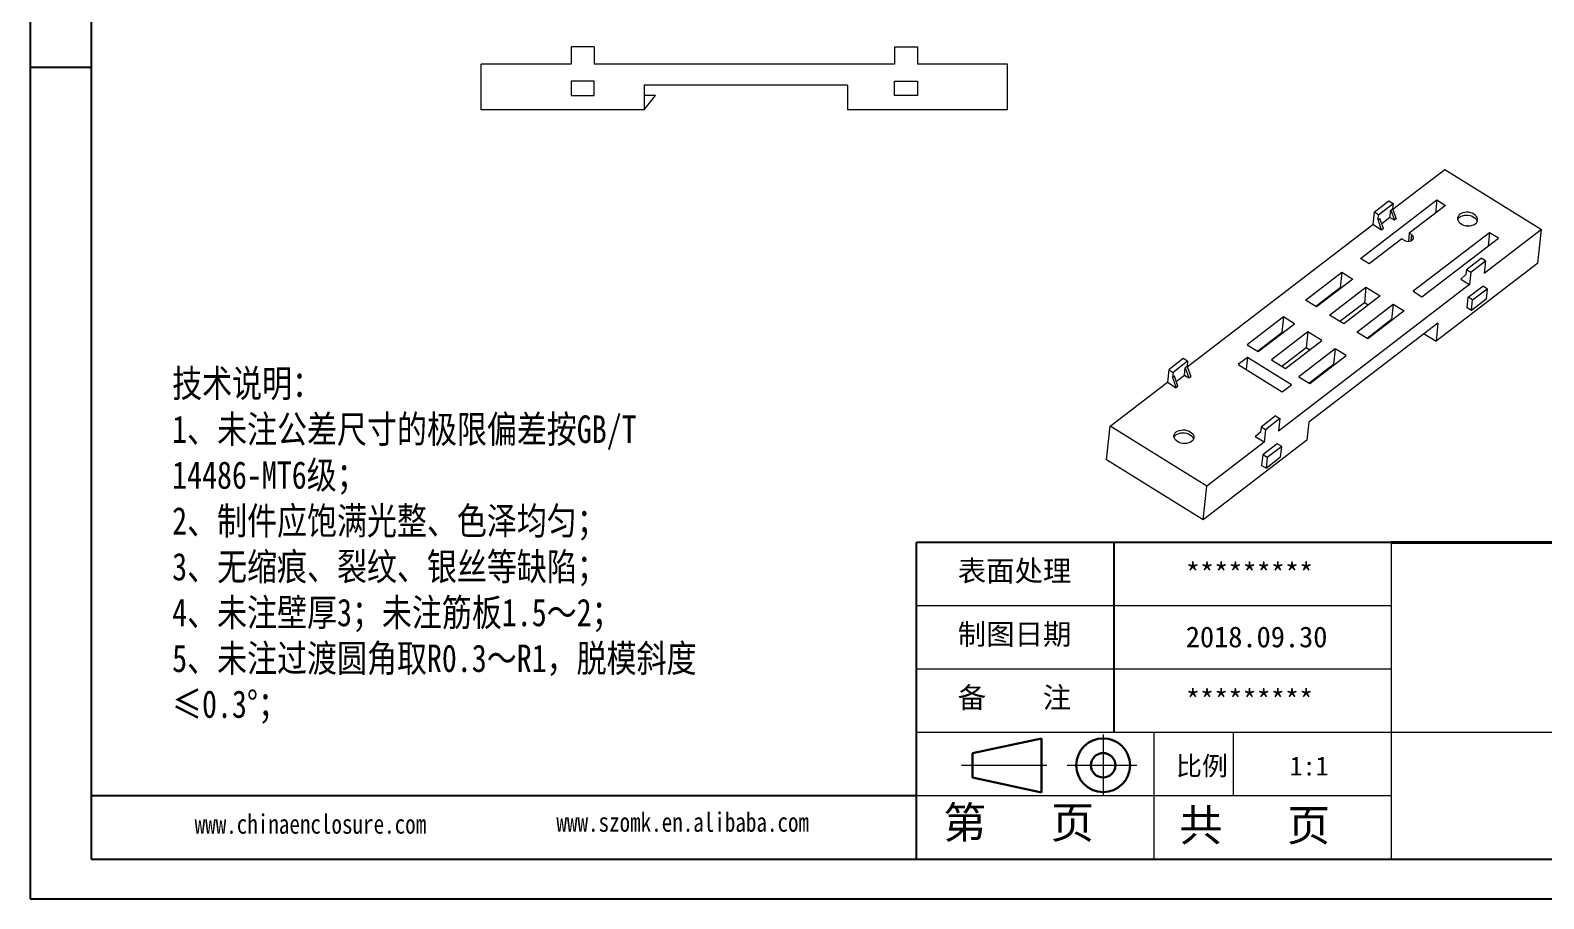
# Model space of a CAD drawing. Header units: inches. Extents: x 2307 to 3202, y 573 to 864.
# Drawn here: x 2791.4 to 3055.9, y 573 to 724.6 of the extents above; entities that cross this region are included whole.
import ezdxf

# ---------------------------------------------------------------- set-up
doc = ezdxf.new("R2010")
doc.units = ezdxf.units.IN
doc.linetypes.add('CENTER2', pattern=[28.575, 19.05, -3.175, 3.175, -3.175])
doc.layers.add('文字', color=81, linetype='Continuous')
for name, color, linetype, lineweight in [('粗实线', 7, 'Continuous', 30), ('细实线', 3, 'Continuous', 9), ('细点划线', 2, 'CENTER2', 9)]:
    doc.layers.add(name, color=color, linetype=linetype, lineweight=lineweight)
doc.styles.get("Standard").update_dxf_attribs({"font": 'txt', "bigfont": 'gbcbig.shx'})
doc.styles.add('宋体', font='', dxfattribs={"width": 0.8, "height": 3.5})
doc.styles.get('宋体').set_extended_font_data('SimSun')

msp = doc.modelspace()

# ---------------------------------------------------------------- linework, layer by layer
for p, q in [((2791.397, 863.315), (2791.397, 572.957)), ((2802.023, 856.402), (2802.023, 579.87)), ((2802.023, 718.136), (2791.397, 718.136)), ((2791.397, 707.382), (2791.397, 572.957)), ((2946.255, 579.87), (2946.255, 635.176)), ((3029.215, 635.176), (2946.255, 635.176)), ((2980.822, 601.993), (2980.822, 635.176)), ((2946.255, 590.931), (2802.023, 590.931)), ((2802.023, 579.87), (3195.134, 579.87)), ((2791.397, 572.957), (3202.047, 572.957)), ((2791.397, 572.957), (2981.513, 572.957))]:
    msp.add_line(p, q)
at = {"color": 7, "linetype": 'Continuous', "lineweight": 15}
for p, q in [((2885.926, 721.739), (2885.926, 718.739)), ((2889.926, 721.739), (2885.926, 721.739)), ((2889.926, 721.739), (2889.926, 718.739)), ((2942.426, 721.739), (2942.426, 718.739)), ((2942.426, 721.739), (2946.426, 721.739)), ((2946.426, 721.739), (2946.426, 718.739)), ((2870.176, 710.739), (2870.176, 718.739)), ((2885.926, 718.739), (2870.176, 718.739)), ((2942.426, 718.739), (2889.926, 718.739)), ((2962.176, 718.739), (2946.426, 718.739)), ((2962.176, 710.739), (2962.176, 718.739)), ((2885.926, 715.739), (2885.926, 713.239)), ((2889.926, 715.739), (2885.926, 715.739)), ((2889.926, 713.239), (2889.926, 715.739)), ((2934.176, 715.039), (2898.676, 715.039)), ((2898.676, 715.039), (2898.676, 710.739)), ((2934.176, 715.039), (2934.176, 710.739)), ((2942.426, 713.239), (2942.426, 715.739)), ((2942.426, 715.739), (2946.426, 715.739)), ((2946.426, 715.739), (2946.426, 713.239)), ((2885.926, 713.239), (2889.926, 713.239)), ((2898.676, 710.739), (2900.676, 713.239)), ((2900.676, 713.239), (2898.676, 713.239)), ((2946.426, 713.239), (2942.426, 713.239)), ((2898.676, 710.739), (2870.176, 710.739)), ((2962.176, 710.739), (2934.176, 710.739)), ((3029.474, 693.371), (3038.548, 700.331)), ((3038.548, 700.331), (3055.449, 689.842)), ((3023.828, 684.776), (3037.173, 695.012)), ((3026.229, 692.899), (3025.997, 690.704)), ((3026.229, 692.899), (3028.771, 694.849)), ((3026.998, 692.422), (3026.229, 692.899)), ((3026.998, 692.422), (3029.539, 694.372)), ((3028.771, 694.849), (3029.539, 694.372)), ((3028.99, 691.934), (3029.125, 693.214)), ((3029.125, 693.214), (3029.443, 693.457)), ((3029.125, 693.214), (3029.758, 691.457)), ((3029.539, 694.372), (3029.443, 693.457)), ((3029.443, 693.457), (3030.076, 691.701)), ((3038.709, 694.058), (3032.354, 689.184)), ((3037.173, 695.012), (3036.928, 692.692)), ((3037.173, 695.012), (3038.709, 694.058)), ((2993.569, 665.831), (3025.997, 690.704)), ((3027.534, 689.751), (3025.997, 690.704)), ((3026.901, 691.508), (3026.998, 692.422)), ((3026.901, 691.508), (3027.219, 691.751)), ((3027.534, 689.751), (3026.901, 691.508)), ((3027.852, 689.995), (3027.219, 691.751)), ((3028.99, 691.934), (3027.551, 690.83)), ((3029.758, 691.457), (3028.99, 691.934)), ((3030.076, 691.701), (3029.758, 691.457)), ((3031.083, 688.209), (3025.364, 683.822)), ((3027.852, 689.995), (3027.534, 689.751)), ((3031.083, 688.209), (3031.468, 687.971)), ((3032.354, 689.184), (3032.206, 687.777)), ((3032.739, 688.946), (3032.354, 689.184)), ((3046.392, 689.29), (3033.046, 679.054)), ((3034.583, 678.101), (3047.928, 688.337)), ((3055.449, 689.842), (3045.44, 682.165)), ((3046.392, 689.29), (3046.146, 686.97)), ((3047.928, 688.337), (3046.392, 689.29)), ((3054.831, 683.99), (3055.449, 689.842)), ((3014.218, 677.512), (3020.573, 682.386)), ((3020.573, 682.386), (3020.287, 679.68)), ((3020.573, 682.386), (3022.494, 681.194)), ((3025.364, 683.822), (3023.828, 684.776)), ((3054.831, 683.99), (3037.037, 670.342)), ((3042.362, 682.886), (3042.266, 681.972)), ((3042.362, 682.886), (3044.904, 684.836)), ((3042.362, 682.886), (3043.13, 682.409)), ((3043.13, 682.409), (3042.899, 680.215)), ((3043.13, 682.409), (3045.672, 684.359)), ((3045.672, 684.359), (3044.904, 684.836)), ((3045.672, 684.359), (3045.44, 682.165)), ((3042.899, 680.215), (3009.535, 654.624)), ((3020.287, 679.68), (3016.011, 676.4)), ((3022.494, 681.194), (3016.139, 676.32)), ((3018.444, 674.89), (3024.799, 679.764)), ((3020.416, 679.6), (3020.287, 679.68)), ((3024.799, 679.764), (3024.513, 677.058)), ((3024.799, 679.764), (3027.257, 678.238)), ((3042.266, 681.972), (3041.362, 681.168)), ((3041.362, 681.168), (3042.899, 680.215)), ((3042.667, 678.02), (3045.209, 679.97)), ((3045.977, 679.493), (3045.209, 679.97)), ((3016.139, 676.32), (3014.218, 677.512)), ((3024.513, 677.058), (3020.236, 673.777)), ((3027.257, 678.238), (3020.902, 673.364)), ((3025.179, 676.644), (3024.513, 677.058)), ((3033.046, 679.054), (3034.583, 678.101)), ((3042.473, 676.192), (3042.667, 678.02)), ((3043.435, 677.544), (3042.667, 678.02)), ((3045.784, 677.665), (3043.242, 675.715)), ((3043.242, 675.715), (3043.435, 677.544)), ((3043.435, 677.544), (3045.977, 679.493)), ((3045.977, 679.493), (3045.784, 677.665)), ((3010.405, 674.587), (3004.051, 669.713)), ((3010.405, 674.587), (3010.119, 671.881)), ((3012.326, 673.395), (3010.405, 674.587)), ((3020.902, 673.364), (3018.444, 674.89)), ((3023.207, 671.933), (3029.562, 676.808)), ((3031.482, 675.616), (3025.127, 670.741)), ((3029.562, 676.808), (3029.276, 674.101)), ((3029.562, 676.808), (3031.482, 675.616)), ((3043.242, 675.715), (3042.473, 676.192)), ((3005.843, 668.601), (3010.119, 671.881)), ((3005.971, 668.521), (3012.326, 673.395)), ((3014.631, 671.965), (3008.276, 667.091)), ((3010.119, 671.881), (3010.248, 671.801)), ((3014.631, 671.965), (3014.345, 669.259)), ((3017.089, 670.439), (3014.631, 671.965)), ((3037.37, 673.487), (3014.81, 656.183)), ((3025.127, 670.741), (3023.207, 671.933)), ((3029.276, 674.101), (3024.999, 670.821)), ((3029.404, 674.022), (3029.276, 674.101)), ((3037.37, 673.487), (3037.037, 670.342)), ((3004.051, 669.713), (3005.971, 668.521)), ((3010.068, 665.978), (3014.345, 669.259)), ((3010.734, 665.565), (3017.089, 670.439)), ((3014.345, 669.259), (3015.011, 668.845)), ((3034.954, 671.634), (3037.037, 670.342)), ((2992.866, 667.309), (2990.324, 665.359)), ((2993.634, 666.832), (2991.092, 664.882)), ((2993.634, 666.832), (2992.866, 667.309)), ((2993.634, 666.832), (2993.538, 665.917)), ((3004.075, 667.493), (3002.486, 666.275)), ((3004.075, 667.493), (3003.857, 665.424)), ((3011.757, 662.725), (3004.075, 667.493)), ((3008.276, 667.091), (3010.734, 665.565)), ((3019.394, 669.009), (3013.039, 664.135)), ((3014.959, 662.943), (3021.314, 667.817)), ((3019.394, 669.009), (3019.108, 666.302)), ((3021.314, 667.817), (3019.394, 669.009)), ((2990.324, 665.359), (2990.092, 663.164)), ((2990.324, 665.359), (2991.092, 664.882)), ((2991.092, 664.882), (2990.996, 663.968)), ((2991.313, 664.211), (2990.996, 663.968)), ((2990.996, 663.968), (2991.629, 662.211)), ((2991.946, 662.455), (2991.313, 664.211)), ((2991.646, 663.29), (2993.085, 664.394)), ((2993.085, 664.394), (2993.22, 665.674)), ((2993.085, 664.394), (2993.853, 663.917)), ((2993.538, 665.917), (2993.22, 665.674)), ((2993.22, 665.674), (2993.853, 663.917)), ((2993.538, 665.917), (2994.171, 664.161)), ((2993.853, 663.917), (2994.171, 664.161)), ((3002.486, 666.275), (3010.169, 661.507)), ((3013.039, 664.135), (3014.959, 662.943)), ((3014.831, 663.022), (3019.108, 666.302)), ((3019.108, 666.302), (3019.236, 666.223)), ((2980.083, 655.487), (2990.092, 663.164)), ((2990.092, 663.164), (2991.629, 662.211)), ((2991.629, 662.211), (2991.946, 662.455)), ((3010.169, 661.507), (3011.757, 662.725)), ((3008.999, 657.296), (3006.457, 655.346)), ((3009.767, 656.819), (3007.225, 654.869)), ((3008.999, 657.296), (3009.767, 656.819)), ((3009.767, 656.819), (3009.535, 654.624)), ((3014.81, 656.183), (3014.478, 653.038)), ((2979.465, 649.635), (2980.083, 655.487)), ((2996.984, 644.998), (2980.083, 655.487)), ((3006.36, 654.432), (3005.457, 653.628)), ((3006.993, 652.675), (3005.457, 653.628)), ((3006.457, 655.346), (3006.36, 654.432)), ((3007.225, 654.869), (3006.457, 655.346)), ((3007.225, 654.869), (3006.993, 652.675)), ((3014.478, 653.038), (2996.366, 639.146)), ((3006.993, 652.675), (2996.984, 644.998)), ((3009.303, 652.43), (3006.761, 650.48)), ((3010.072, 651.953), (3007.53, 650.003)), ((3010.072, 651.953), (3009.303, 652.43)), ((3009.878, 650.125), (3010.072, 651.953)), ((2996.366, 639.146), (2979.465, 649.635)), ((3006.761, 650.48), (3006.568, 648.652)), ((3007.336, 648.175), (3006.568, 648.652)), ((3007.53, 650.003), (3006.761, 650.48)), ((3007.336, 648.175), (3009.878, 650.125)), ((3007.53, 650.003), (3007.336, 648.175)), ((2996.366, 639.146), (2996.984, 644.998))]:
    msp.add_line(p, q, dxfattribs=at)
at = {"color": 8, "linetype": 'Continuous', "lineweight": 15}
msp.add_line((3032.739, 688.946), (3032.623, 687.849), dxfattribs=at)
at = {"color": 7, "linetype": 'Continuous', "lineweight": 15, "flags": 128}
for points in [[(3041.438, 690.821), (3041.722, 690.675), (3042.037, 690.567), (3042.373, 690.502), (3042.715, 690.481), (3043.05, 690.507), (3043.367, 690.577), (3043.652, 690.69), (3043.895, 690.84), (3044.086, 691.022), (3044.218, 691.23), (3044.286, 691.455), (3044.287, 691.688), (3044.222, 691.92), (3044.092, 692.143), (3043.903, 692.348), (3043.663, 692.527), (3043.379, 692.674), (3043.063, 692.782), (3042.728, 692.847), (3042.386, 692.868), (3042.05, 692.842), (3041.734, 692.772), (3041.449, 692.659), (3041.206, 692.509), (3041.015, 692.326), (3040.883, 692.119), (3040.815, 691.894), (3040.813, 691.661), (3040.879, 691.429), (3041.009, 691.206), (3041.197, 691.001), (3041.438, 690.821)], [(3040.825, 691.598), (3040.829, 691.607), (3040.961, 691.814), (3041.152, 691.997), (3041.395, 692.147), (3041.68, 692.26), (3041.996, 692.33), (3042.332, 692.356), (3042.674, 692.335), (3043.009, 692.27), (3043.325, 692.162), (3043.608, 692.015), (3043.849, 691.836), (3044.038, 691.631), (3044.168, 691.408), (3044.222, 691.239)], [(3031.468, 687.971), (3031.688, 687.864), (3031.937, 687.798), (3032.197, 687.776), (3032.451, 687.802), (3032.681, 687.872), (3032.871, 687.981), (3033.01, 688.124), (3033.086, 688.289), (3033.096, 688.466), (3033.038, 688.642), (3032.916, 688.806), (3032.739, 688.946)], [(2994.094, 654.508), (2994.335, 654.328), (2994.524, 654.123), (2994.654, 653.9), (2994.719, 653.668), (2994.718, 653.435), (2994.65, 653.21), (2994.518, 653.003), (2994.327, 652.82), (2994.084, 652.67), (2993.799, 652.557), (2993.482, 652.487), (2993.147, 652.461), (2992.805, 652.482), (2992.469, 652.547), (2992.154, 652.655), (2991.87, 652.802), (2991.629, 652.981), (2991.44, 653.186), (2991.311, 653.409), (2991.245, 653.641), (2991.247, 653.874), (2991.315, 654.099), (2991.447, 654.306), (2991.638, 654.489), (2991.881, 654.639), (2992.166, 654.752), (2992.482, 654.822), (2992.818, 654.848), (2993.16, 654.827), (2993.495, 654.762), (2993.811, 654.654), (2994.094, 654.508)], [(2991.256, 653.578), (2991.261, 653.587), (2991.393, 653.794), (2991.584, 653.977), (2991.827, 654.127), (2992.112, 654.24), (2992.428, 654.31), (2992.764, 654.336), (2993.106, 654.315), (2993.441, 654.25), (2993.757, 654.142), (2994.04, 653.996), (2994.281, 653.816), (2994.47, 653.611), (2994.6, 653.388), (2994.654, 653.219)]]:
    msp.add_lwpolyline(points, dxfattribs=at)
at = {"color": 7, "linetype": 'Continuous', "lineweight": 15}
for centre in [(3042.359, 689.867), (2992.791, 651.847)]:
    msp.add_arc(centre, 0.652, 71.43714, 96.49963, dxfattribs=at)
at = {"layer": '粗实线', "color": 7, "lineweight": 40}
msp.add_line((3195.134, 635.176), (3029.215, 635.176), dxfattribs=at)
at = {"layer": '粗实线', "color": 7}
for p, q in [((2968.116, 600.958), (2956.03, 598.396)), ((2968.116, 600.958), (2968.116, 591.486)), ((2956.03, 598.396), (2956.03, 594.122)), ((2956.03, 594.122), (2968.116, 591.486))]:
    msp.add_line(p, q, dxfattribs=at)
for radius in [4.699, 2.137]:
    msp.add_circle((2978.873, 596.259), radius, dxfattribs=at)
at = {"layer": '细实线', "color": 7}
for p, q in [((3029.215, 635.176), (3029.215, 579.87)), ((3029.215, 624.115), (2946.255, 624.115)), ((3029.215, 613.054), (2946.255, 613.054)), ((3195.134, 601.993), (2946.255, 601.993)), ((2987.735, 601.993), (2987.735, 579.87)), ((3001.562, 601.993), (3001.562, 590.931)), ((3029.215, 590.931), (2946.255, 590.931))]:
    msp.add_line(p, q, dxfattribs=at)
at = {"layer": '细点划线', "color": 7}
for p, q in [((2978.873, 601.668), (2978.873, 590.931)), ((2954.103, 596.259), (2969.042, 596.259)), ((2972.589, 596.259), (2984.733, 596.259))]:
    msp.add_line(p, q, dxfattribs=at)

# ---------------------------------------------------------------- texts
at = {"char_height": 3.63769, "width": 2067.48145, "attachment_point": 1}
for s, insert in [('{\\fSimHei|b0|i0|c134|p49;表面处理}', (2953.469, 632.037)), ('{\\fSimHei|b0|i0|c134|p49;*********}', (2993.312, 631.569)), ('{\\fSimHei|b0|i0|c134|p49;制图日期}', (2953.469, 620.976)), ('{\\fSimHei|b0|i0|c134|p49;2018.\\fSimHei|b0|i0|c0|p49;09\\fSimHei|b0|i0|c134|p49;.\\fSimHei|b0|i0|c0|p49;30}', (2993.312, 620.508)), ('{\\fSimHei|b0|i0|c134|p49;备    注}', (2953.469, 609.915)), ('{\\fSimHei|b0|i0|c134|p49;*********}', (2993.312, 609.447))]:
    msp.add_mtext(s, dxfattribs=dict(at, insert=insert))
at = {"layer": '文字', "color": 0, "attachment_point": 1, "style": '宋体'}
for s, insert, char_height, width in [('{\\H1.111x;技术说明：\\P1、未注公差尺寸的极限偏差按GB/T 14486-MT6级；\\P2、制件应饱满光整、色泽均匀；\\P3、无缩痕、裂纹、银丝等缺陷；\\P4、未注壁厚3；未注筋板1.5～2；\\P5、未注过渡圆角取R0.3～R1，脱模斜度≤0.3%%D；}', (2816.191, 665.369), 4.32081, 97.32372), ('www.chinaenclosure.com', (2820.12, 587.694), 3.37984, 59.38046), ('www.szomk.en.alibaba.com', (2883.337, 588.029), 3.37984, 59.38046)]:
    msp.add_mtext(s, dxfattribs=dict(at, insert=insert, char_height=char_height, width=width))
at = {"layer": '细实线', "color": 7, "attachment_point": 1}
for s, insert, char_height, width in [('{\\fSimSun|b0|i0|c134|p54;比例}', (2991.606, 597.803), 3.31838, 14.56667), ('{\\fSimSun|b0|i0|c134|p54;1:1}', (3011.482, 597.803), 3.31838, 14.56667), ('{\\fSimSun|b0|i0|c134|p54;第   页}', (2950.909, 589.03), 5.53064, 41.4798), ('{\\fSimSun|b0|i0|c134|p54; 共   页}', (2988.412, 588.56), 5.53064, 41.4798)]:
    msp.add_mtext(s, dxfattribs=dict(at, insert=insert, char_height=char_height, width=width))

doc.saveas('drawing.dxf')
